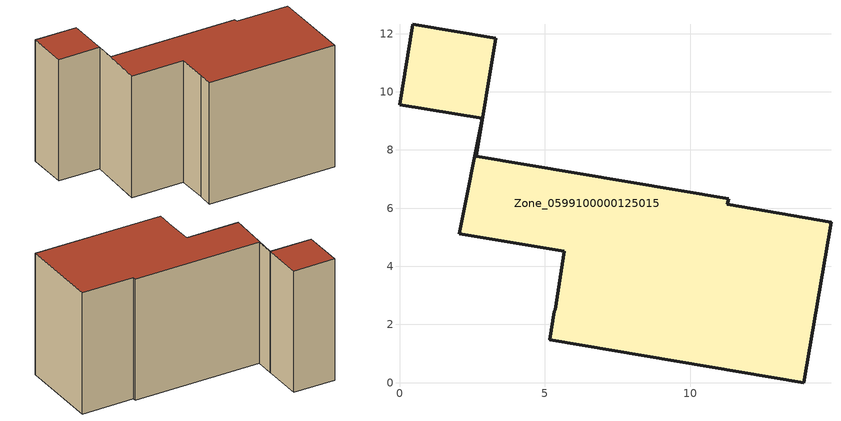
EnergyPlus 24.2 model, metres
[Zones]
Zone_0599100000125015
 floor ground (C_G): 2.06,5.12 2.85,9.09 0,9.56 0.46,12.32 3.31,11.85 2.64,7.78 11.32,6.33 11.28,6.13 14.84,5.52 13.91,0 5.16,1.47 5.32,2.46 5.36,2.51 5.66,4.52 z0
 wall outside (C_F): 11.32,6.33 2.64,7.78 3.31,11.85 0.46,12.32 0,9.56 2.85,9.09 2.06,5.12 5.66,4.52 5.36,2.51 5.32,2.46 5.16,1.47 13.91,0 14.84,5.52 11.28,6.13 11.32,6.33 z0:8.53
 roof outside (C_R): 2.85,9.09 2.06,5.12 5.66,4.52 5.36,2.51 5.32,2.46 5.16,1.47 13.91,0 14.84,5.52 11.28,6.13 11.32,6.33 2.64,7.78 3.31,11.85 0.46,12.32 0,9.56 z8.53
[BUILDING]
Pand.0599100000125015: North Axis=0; Terrain=City; Loads Convergence Tolerance Value=0.04; Temperature Convergence Tolerance Value=0.4; Solar Distribution=FullExterior; Maximum Number of Warmup Days=25; Minimum Number of Warmup Days=1
[Site:Location]
Rotterdam.The.Hague.AP_ZH_NLD Design_Conditions: Latitude=51.96; Longitude=4.45; Time Zone=1; Elevation=-4.5
[SITE:GROUNDTEMPERATURE:BUILDINGSURFACE]
18, 18, 18, 18, 18, 18, 18, 18, 18, 18, 18, 18
[MATERIAL] Thermal Absorptance=0.9; Solar Absorptance=0.7; Visible Absorptance=0.7
Name | Roughness | Thickness | Conductivity | Density | Specific Heat
G.TC.1975-1991 | MediumSmooth | 0.15 | 0.288461 | 540 | 1210
F.TC.1975-1991 | Rough | 0.3 | 0.230769 | 1920 | 840
R.TC.1975-1991 | MediumRough | 0.2 | 0.153846 | 1500 | 1000
[CONSTRUCTION]
C_G: G.TC.1975-1991
C_F: F.TC.1975-1991
C_R: R.TC.1975-1991
[ZONE]
Zone_0599100000125015: Type=1; Multiplier=1; Ceiling Height=Autocalculate; Volume=Autocalculate; Floor Area=autocalculate; Part of Total Floor Area=Yes
[ZONEINFILTRATION:DESIGNFLOWRATE]
Infil_Zone_0599100000125015: Zone or ZoneList or Space or SpaceList=Zone_0599100000125015; Schedule=AlwaysOn; Design Flow Rate Calculation Method=Flow/Area; Flow Rate per Floor Area=0.003; Constant Term Coefficient=1; Temperature Term Coefficient=0; Velocity Term Coefficient=0; Velocity Squared Term Coefficient=0
[HVACTEMPLATE:ZONE:IDEALLOADSAIRSYSTEM]
Zone_0599100000125015: Maximum Heating Supply Air Temperature=50; Minimum Cooling Supply Air Temperature=13; Maximum Heating Supply Air Humidity Ratio=0.0156; Minimum Cooling Supply Air Humidity Ratio=0.0077; Heating Limit=NoLimit; Cooling Limit=NoLimit; Dehumidification Control Type=ConstantSensibleHeatRatio; Cooling Sensible Heat Ratio=0.7; Dehumidification Setpoint=60; Humidification Control Type=None; Humidification Setpoint=30; Outdoor Air Method=None; Outdoor Air Flow Rate per Person=0.00944; Outdoor Air Flow Rate per Zone Floor Area=0; Outdoor Air Flow Rate per Zone=0; Demand Controlled Ventilation Type=None; Outdoor Air Economizer Type=NoEconomizer; Heat Recovery Type=None; Sensible Heat Recovery Effectiveness=0.7; Latent Heat Recovery Effectiveness=0.65
[ZONECONTROL:THERMOSTAT]
ThermostatControl_Zone_0599100000125015: Zone or ZoneList=Zone_0599100000125015; Control Type Schedule=DualSetpointControlType; Control 1=Thermostat_Zone_0599100000125015; Temperature Difference Between Cutout And Setpoint=0
[THERMOSTATSETPOINT:DUALSETPOINT]
Thermostat_Zone_0599100000125015: Heating Setpoint Temperature Schedule=HeatingSetpoint_Zone_0599100000125015; Cooling Setpoint Temperature Schedule=CoolingSetpoint_Zone_0599100000125015
[SCHEDULE:COMPACT]
HeatingSetpoint_Zone_0599100000125015: Through: 12/31, For: AllDays, Until: 24:00, 21
CoolingSetpoint_Zone_0599100000125015: Through: 12/31, For: AllDays, Until: 24:00, 24
DualSetpointControlType: Through: 12/31, For: AllDays, Until: 24:00, 4
AlwaysOn: Through: 12/31, For: AllDays, Until: 24:00, 1
